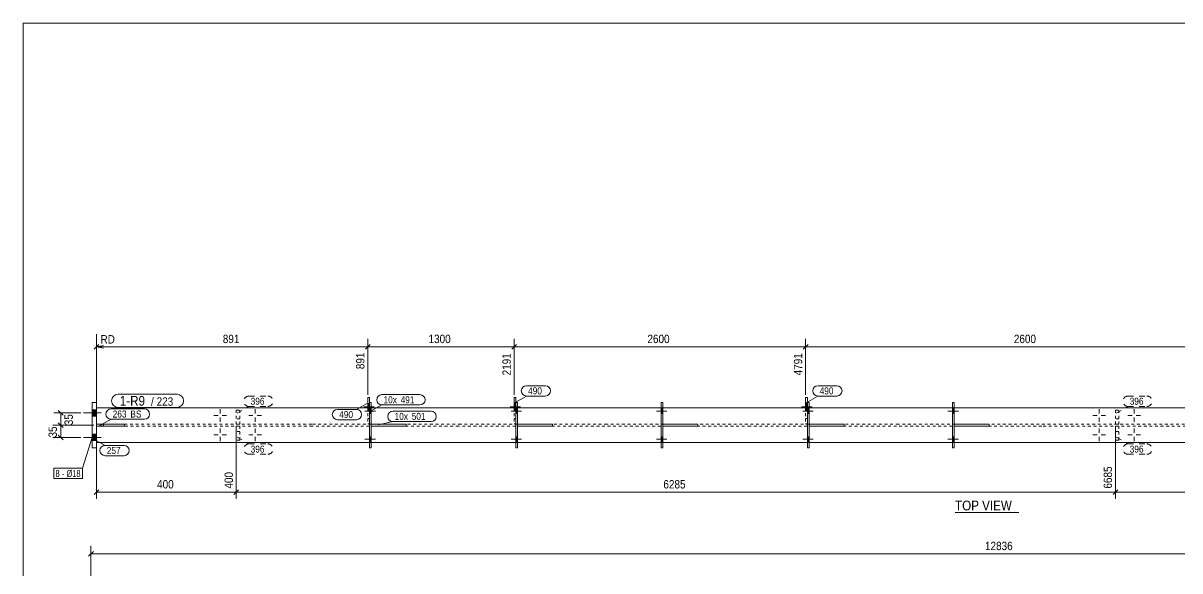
# Model space of a CAD drawing. Header units: millimetres. Extents: x 2 to 825, y 1 to 579.
# Drawn here: x 5 to 418.9, y 383.1 to 579 of the extents above; entities that cross this region are included whole.
import ezdxf

# ---------------------------------------------------------------- set-up
doc = ezdxf.new("R2010")
doc.units = ezdxf.units.MM
for name, pattern in [('XKITLINE00', [0]), ('XKITLINE01', [4, 1, -1, 1, -1]), ('XKITLINE02', [4, 2, -2])]:
    doc.linetypes.add(name, pattern=pattern)
for name, color, linetype, lineweight in [('Bolt', 3, 'Continuous', 0), ('BoltMark', 7, 'Continuous', 0), ('Dimensions', 7, 'Continuous', 0), ('DrawingSheet', 5, 'Continuous', 0), ('OtherObjectType', 7, 'Continuous', 0), ('Part', 2, 'Continuous', 0), ('PartMark', 7, 'Continuous', 0)]:
    doc.layers.add(name, color=color, linetype=linetype, lineweight=lineweight)
doc.styles.add('ARIAL', font='ARIAL.TTF')
doc.styles.add('ARIAL_NARROW', font='ARIALN.TTF')

# ---------------------------------------------------------------- blocks, each defined once
blk = doc.blocks.new('*A63')
at = {"layer": 'Bolt'}
for points in [[(337.54, 441.07), (338.16, 441.07), (338.16, 439.32), (337.54, 439.32)], [(337.54, 441.07), (338.16, 441.07), (338.16, 439.32), (337.54, 439.32)], [(337.54, 431.07), (338.16, 431.07), (338.16, 429.32), (337.54, 429.32)], [(337.54, 431.07), (338.16, 431.07), (338.16, 429.32), (337.54, 429.32)]]:
    blk.add_hatch(color=3, dxfattribs=at).paths.add_polyline_path(points, flags=17)
at = {"layer": 'Bolt', "color": 3, "linetype": 'XKITLINE00', "lineweight": 0}
for p, q in [((339.61, 440.2), (335.86, 440.2)), ((339.61, 440.2), (335.86, 440.2)), ((338.16, 441.07), (337.54, 441.07)), ((338.16, 441.07), (337.54, 441.07)), ((338.16, 439.32), (337.54, 439.32)), ((338.16, 439.32), (337.54, 439.32)), ((338.16, 431.07), (337.54, 431.07)), ((338.16, 431.07), (337.54, 431.07)), ((339.61, 430.2), (335.86, 430.2)), ((339.61, 430.2), (335.86, 430.2)), ((338.16, 429.32), (337.54, 429.32)), ((338.16, 429.32), (337.54, 429.32))]:
    blk.add_line(p, q, dxfattribs=at)
blk = doc.blocks.new('*A72')
at = {"layer": 'Bolt'}
for points in [[(31.24, 438.45), (29.74, 438.45), (29.74, 440.7), (31.24, 440.7)], [(31.24, 438.45), (29.74, 438.45), (29.74, 440.7), (31.24, 440.7)], [(31.24, 438.45), (29.74, 438.45), (29.74, 440.7), (31.24, 440.7)], [(31.24, 438.45), (29.74, 438.45), (29.74, 440.7), (31.24, 440.7)], [(31.24, 429.7), (29.74, 429.7), (29.74, 431.95), (31.24, 431.95)], [(31.24, 429.7), (29.74, 429.7), (29.74, 431.95), (31.24, 431.95)], [(31.24, 429.7), (29.74, 429.7), (29.74, 431.95), (31.24, 431.95)], [(31.24, 429.7), (29.74, 429.7), (29.74, 431.95), (31.24, 431.95)]]:
    blk.add_hatch(color=3, dxfattribs=at).paths.add_polyline_path(points, flags=17)
at = {"layer": 'Bolt', "color": 3, "linetype": 'XKITLINE00', "lineweight": 0}
for p, q in [((32.87, 439.57), (26.62, 439.57)), ((32.87, 439.57), (26.62, 439.57)), ((32.87, 439.57), (26.62, 439.57)), ((32.87, 439.57), (26.62, 439.57)), ((31.24, 440.7), (29.74, 440.7)), ((31.24, 440.7), (29.74, 440.7)), ((31.24, 440.7), (29.74, 440.7)), ((31.24, 440.7), (29.74, 440.7)), ((31.24, 438.45), (29.74, 438.45)), ((31.24, 438.45), (29.74, 438.45)), ((31.24, 438.45), (29.74, 438.45)), ((31.24, 438.45), (29.74, 438.45)), ((32.87, 430.82), (26.62, 430.82)), ((32.87, 430.82), (26.62, 430.82)), ((32.87, 430.82), (26.62, 430.82)), ((32.87, 430.82), (26.62, 430.82)), ((31.24, 431.95), (29.74, 431.95)), ((31.24, 431.95), (29.74, 431.95)), ((31.24, 431.95), (29.74, 431.95)), ((31.24, 431.95), (29.74, 431.95)), ((31.24, 429.7), (29.74, 429.7)), ((31.24, 429.7), (29.74, 429.7)), ((31.24, 429.7), (29.74, 429.7)), ((31.24, 429.7), (29.74, 429.7))]:
    blk.add_line(p, q, dxfattribs=at)
blk = doc.blocks.new('*A74')
at = {"layer": 'Part', "color": 2, "linetype": 'XKITLINE00', "lineweight": 0}
for p, q in [((31.24, 441.45), (108.46, 441.45)), ((108.56, 441.45), (128.94, 441.45)), ((160.81, 441.45), (129.56, 441.45)), ((181.29, 441.45), (160.91, 441.45)), ((213.16, 441.45), (181.91, 441.45)), ((233.24, 441.45), (213.26, 441.45)), ((265.11, 441.45), (233.86, 441.45)), ((285.59, 441.45), (265.21, 441.45)), ((317.46, 441.45), (286.21, 441.45)), ((337.54, 441.45), (317.56, 441.45)), ((369.41, 441.45), (338.16, 441.45)), ((422.98, 441.45), (369.51, 441.45)), ((108.46, 428.95), (31.24, 428.95)), ((128.94, 428.95), (108.56, 428.95)), ((160.81, 428.95), (129.56, 428.95)), ((181.29, 428.95), (160.91, 428.95)), ((213.16, 428.95), (181.91, 428.95)), ((233.24, 428.95), (213.26, 428.95)), ((265.11, 428.95), (233.86, 428.95)), ((285.59, 428.95), (265.21, 428.95)), ((317.46, 428.95), (286.21, 428.95)), ((337.54, 428.95), (317.56, 428.95)), ((369.41, 428.95), (338.16, 428.95)), ((422.98, 428.95), (369.51, 428.95))]:
    blk.add_line(p, q, dxfattribs=at)
at = {"layer": 'Part', "color": 7, "linetype": 'XKITLINE01', "lineweight": 0}
for p, q in [((31.24, 428.95), (31.24, 441.45)), ((129.56, 441.45), (128.94, 441.45)), ((181.91, 441.45), (181.29, 441.45)), ((233.86, 441.45), (233.24, 441.45)), ((286.21, 441.45), (285.59, 441.45)), ((338.16, 441.45), (337.54, 441.45)), ((31.24, 435.55), (108.46, 435.55)), ((108.46, 434.85), (31.24, 434.85)), ((108.56, 435.55), (160.81, 435.55)), ((160.81, 434.85), (108.56, 434.85)), ((160.91, 435.55), (213.16, 435.55)), ((213.16, 434.85), (160.91, 434.85)), ((213.26, 435.55), (265.11, 435.55)), ((265.11, 434.85), (213.26, 434.85)), ((265.21, 435.55), (317.46, 435.55)), ((317.46, 434.85), (265.21, 434.85)), ((317.56, 435.55), (369.41, 435.55)), ((369.41, 434.85), (317.56, 434.85)), ((369.51, 435.55), (422.98, 435.55)), ((422.98, 434.85), (369.51, 434.85)), ((129.56, 428.95), (128.94, 428.95)), ((181.91, 428.95), (181.29, 428.95)), ((233.86, 428.95), (233.24, 428.95)), ((286.21, 428.95), (285.59, 428.95)), ((338.16, 428.95), (337.54, 428.95))]:
    blk.add_line(p, q, dxfattribs=at)
blk = doc.blocks.new('*A76')
at = {"layer": 'Part', "color": 2, "linetype": 'XKITLINE00', "lineweight": 0}
for p, q in [((128.31, 445.07), (128.31, 441.45)), ((128.94, 445.07), (128.31, 445.07)), ((128.94, 445.07), (128.94, 443.32))]:
    blk.add_line(p, q, dxfattribs=at)
at = {"layer": 'Part', "color": 7, "linetype": 'XKITLINE01', "lineweight": 0}
for p, q in [((128.94, 435.7), (128.94, 443.32)), ((128.31, 441.45), (128.31, 435.7)), ((128.31, 437.57), (128.94, 437.57)), ((128.31, 435.7), (128.94, 435.7))]:
    blk.add_line(p, q, dxfattribs=at)
blk = doc.blocks.new('*A77')
at = {"layer": 'Part', "color": 2, "linetype": 'XKITLINE00', "lineweight": 0}
for p, q in [((142.06, 435.51), (129.56, 435.51)), ((129.56, 434.88), (142.06, 434.88)), ((142.06, 434.88), (142.06, 435.51))]:
    blk.add_line(p, q, dxfattribs=at)
at = {"layer": 'Part', "color": 7, "linetype": 'XKITLINE01', "lineweight": 0}
for p, q in [((129.56, 434.88), (129.56, 435.51)), ((129.56, 435.51), (129.56, 434.88))]:
    blk.add_line(p, q, dxfattribs=at)
blk = doc.blocks.new('*A78')
at = {"layer": 'Part', "color": 2, "linetype": 'XKITLINE00', "lineweight": 0}
for p, q in [((128.94, 443.32), (129.56, 443.32)), ((128.94, 427.07), (128.94, 443.32)), ((129.56, 443.32), (129.56, 427.07)), ((128.94, 427.07), (129.56, 427.07))]:
    blk.add_line(p, q, dxfattribs=at)
at = {"layer": 'Part', "color": 7, "linetype": 'XKITLINE01', "lineweight": 0}
for p, q in [((128.94, 427.07), (128.94, 443.32)), ((129.56, 427.07), (129.56, 435.51))]:
    blk.add_line(p, q, dxfattribs=at)
blk = doc.blocks.new('*A79')
at = {"layer": 'Part', "color": 2, "linetype": 'XKITLINE00', "lineweight": 0}
for p, q in [((180.66, 445.07), (180.66, 441.45)), ((181.29, 445.07), (180.66, 445.07)), ((181.29, 445.07), (181.29, 443.32))]:
    blk.add_line(p, q, dxfattribs=at)
at = {"layer": 'Part', "color": 7, "linetype": 'XKITLINE01', "lineweight": 0}
for p, q in [((181.29, 435.7), (181.29, 443.32)), ((180.66, 441.45), (180.66, 435.7)), ((180.66, 437.57), (181.29, 437.57)), ((180.66, 435.7), (181.29, 435.7))]:
    blk.add_line(p, q, dxfattribs=at)
blk = doc.blocks.new('*A80')
at = {"layer": 'Part', "color": 2, "linetype": 'XKITLINE00', "lineweight": 0}
for p, q in [((194.41, 435.51), (181.91, 435.51)), ((181.91, 434.88), (194.41, 434.88)), ((194.41, 434.88), (194.41, 435.51))]:
    blk.add_line(p, q, dxfattribs=at)
at = {"layer": 'Part', "color": 7, "linetype": 'XKITLINE01', "lineweight": 0}
for p, q in [((181.91, 434.88), (181.91, 435.51)), ((181.91, 435.51), (181.91, 434.88))]:
    blk.add_line(p, q, dxfattribs=at)
blk = doc.blocks.new('*A81')
at = {"layer": 'Part', "color": 2, "linetype": 'XKITLINE00', "lineweight": 0}
for p, q in [((181.29, 443.32), (181.91, 443.32)), ((181.29, 427.07), (181.29, 443.32)), ((181.91, 443.32), (181.91, 427.07)), ((181.29, 427.07), (181.91, 427.07))]:
    blk.add_line(p, q, dxfattribs=at)
at = {"layer": 'Part', "color": 7, "linetype": 'XKITLINE01', "lineweight": 0}
for p, q in [((181.29, 427.07), (181.29, 443.32)), ((181.91, 427.07), (181.91, 435.51))]:
    blk.add_line(p, q, dxfattribs=at)
blk = doc.blocks.new('*A82')
at = {"layer": 'Part', "color": 2, "linetype": 'XKITLINE00', "lineweight": 0}
for p, q in [((246.36, 435.51), (233.86, 435.51)), ((233.86, 434.88), (246.36, 434.88)), ((246.36, 434.88), (246.36, 435.51))]:
    blk.add_line(p, q, dxfattribs=at)
at = {"layer": 'Part', "color": 7, "linetype": 'XKITLINE01', "lineweight": 0}
for p, q in [((233.86, 434.88), (233.86, 435.51)), ((233.86, 435.51), (233.86, 434.88))]:
    blk.add_line(p, q, dxfattribs=at)
blk = doc.blocks.new('*A83')
at = {"layer": 'Part', "color": 2, "linetype": 'XKITLINE00', "lineweight": 0}
for p, q in [((233.24, 443.32), (233.86, 443.32)), ((233.24, 427.07), (233.24, 443.32)), ((233.86, 443.32), (233.86, 427.07)), ((233.24, 427.07), (233.86, 427.07))]:
    blk.add_line(p, q, dxfattribs=at)
at = {"layer": 'Part', "color": 7, "linetype": 'XKITLINE01', "lineweight": 0}
for p, q in [((233.24, 427.07), (233.24, 443.32)), ((233.86, 427.07), (233.86, 435.51))]:
    blk.add_line(p, q, dxfattribs=at)
blk = doc.blocks.new('*A84')
at = {"layer": 'Part', "color": 2, "linetype": 'XKITLINE00', "lineweight": 0}
for p, q in [((284.96, 445.07), (284.96, 441.45)), ((285.59, 445.07), (284.96, 445.07)), ((285.59, 445.07), (285.59, 443.32))]:
    blk.add_line(p, q, dxfattribs=at)
at = {"layer": 'Part', "color": 7, "linetype": 'XKITLINE01', "lineweight": 0}
for p, q in [((285.59, 435.7), (285.59, 443.32)), ((284.96, 441.45), (284.96, 435.7)), ((284.96, 437.57), (285.59, 437.57)), ((284.96, 435.7), (285.59, 435.7))]:
    blk.add_line(p, q, dxfattribs=at)
blk = doc.blocks.new('*A85')
at = {"layer": 'Part', "color": 2, "linetype": 'XKITLINE00', "lineweight": 0}
for p, q in [((298.71, 435.51), (286.21, 435.51)), ((286.21, 434.88), (298.71, 434.88)), ((298.71, 434.88), (298.71, 435.51))]:
    blk.add_line(p, q, dxfattribs=at)
at = {"layer": 'Part', "color": 7, "linetype": 'XKITLINE01', "lineweight": 0}
for p, q in [((286.21, 434.88), (286.21, 435.51)), ((286.21, 435.51), (286.21, 434.88))]:
    blk.add_line(p, q, dxfattribs=at)
blk = doc.blocks.new('*A86')
at = {"layer": 'Part', "color": 2, "linetype": 'XKITLINE00', "lineweight": 0}
for p, q in [((285.59, 443.32), (286.21, 443.32)), ((285.59, 427.07), (285.59, 443.32)), ((286.21, 443.32), (286.21, 427.07)), ((285.59, 427.07), (286.21, 427.07))]:
    blk.add_line(p, q, dxfattribs=at)
at = {"layer": 'Part', "color": 7, "linetype": 'XKITLINE01', "lineweight": 0}
for p, q in [((285.59, 427.07), (285.59, 443.32)), ((286.21, 427.07), (286.21, 435.51))]:
    blk.add_line(p, q, dxfattribs=at)
blk = doc.blocks.new('*A87')
at = {"layer": 'Part', "color": 2, "linetype": 'XKITLINE00', "lineweight": 0}
for p, q in [((350.66, 435.51), (338.16, 435.51)), ((338.16, 434.88), (350.66, 434.88)), ((350.66, 434.88), (350.66, 435.51))]:
    blk.add_line(p, q, dxfattribs=at)
at = {"layer": 'Part', "color": 7, "linetype": 'XKITLINE01', "lineweight": 0}
for p, q in [((338.16, 434.88), (338.16, 435.51)), ((338.16, 435.51), (338.16, 434.88))]:
    blk.add_line(p, q, dxfattribs=at)
blk = doc.blocks.new('*A88')
at = {"layer": 'Part', "color": 2, "linetype": 'XKITLINE00', "lineweight": 0}
for p, q in [((337.54, 443.32), (338.16, 443.32)), ((337.54, 427.07), (337.54, 443.32)), ((338.16, 443.32), (338.16, 427.07)), ((337.54, 427.07), (338.16, 427.07))]:
    blk.add_line(p, q, dxfattribs=at)
at = {"layer": 'Part', "color": 7, "linetype": 'XKITLINE01', "lineweight": 0}
for p, q in [((337.54, 427.07), (337.54, 443.32)), ((338.16, 427.07), (338.16, 435.51))]:
    blk.add_line(p, q, dxfattribs=at)
blk = doc.blocks.new('*A101')
at = {"layer": 'Part', "color": 7, "linetype": 'XKITLINE01', "lineweight": 0}
for p, q in [((81.27, 429.85), (81.27, 434.85)), ((81.27, 434.85), (82.52, 434.85)), ((82.52, 434.85), (82.52, 429.85)), ((82.52, 432.97), (81.27, 432.97)), ((82.52, 429.85), (81.27, 429.85))]:
    blk.add_line(p, q, dxfattribs=at)
blk = doc.blocks.new('*A102')
at = {"layer": 'Part', "color": 7, "linetype": 'XKITLINE01', "lineweight": 0}
for p, q in [((395.78, 435.55), (395.78, 440.55)), ((395.78, 440.55), (397.03, 440.55)), ((397.03, 440.55), (397.03, 435.55)), ((397.03, 437.42), (395.78, 437.42)), ((397.03, 435.55), (395.78, 435.55))]:
    blk.add_line(p, q, dxfattribs=at)
blk = doc.blocks.new('*A103')
at = {"layer": 'Part', "color": 7, "linetype": 'XKITLINE01', "lineweight": 0}
for p, q in [((81.27, 435.55), (81.27, 440.55)), ((81.27, 440.55), (82.52, 440.55)), ((82.52, 440.55), (82.52, 435.55)), ((82.52, 437.42), (81.27, 437.42)), ((82.52, 435.55), (81.27, 435.55))]:
    blk.add_line(p, q, dxfattribs=at)
blk = doc.blocks.new('*A106')
at = {"layer": 'Part', "color": 7, "linetype": 'XKITLINE01', "lineweight": 0}
for p, q in [((31.24, 435.57), (41.24, 435.57)), ((31.24, 435.57), (31.24, 434.82)), ((31.24, 434.82), (31.24, 435.57)), ((31.24, 434.82), (41.24, 434.82)), ((33.12, 434.82), (33.12, 435.57)), ((33.74, 434.82), (33.74, 435.57)), ((41.24, 435.57), (41.24, 434.82)), ((41.24, 434.82), (41.24, 435.57))]:
    blk.add_line(p, q, dxfattribs=at)
blk = doc.blocks.new('*A107')
at = {"layer": 'Part', "color": 2, "linetype": 'XKITLINE00', "lineweight": 0}
for p, q in [((31.24, 434.82), (31.24, 435.57)), ((31.24, 435.57), (41.24, 435.57)), ((41.24, 434.82), (31.24, 434.82)), ((33.74, 435.57), (33.74, 434.82)), ((41.24, 434.82), (41.24, 435.57))]:
    blk.add_line(p, q, dxfattribs=at)
at = {"layer": 'Part', "color": 7, "linetype": 'XKITLINE01', "lineweight": 0}
for p, q in [((31.24, 435.57), (31.24, 434.82)), ((33.12, 434.82), (33.12, 435.57)), ((41.24, 435.57), (41.24, 434.82))]:
    blk.add_line(p, q, dxfattribs=at)
blk = doc.blocks.new('*A108')
at = {"layer": 'Part', "color": 7, "linetype": 'XKITLINE01', "lineweight": 0}
for p, q in [((395.78, 429.85), (395.78, 434.85)), ((395.78, 434.85), (397.03, 434.85)), ((397.03, 434.85), (397.03, 429.85)), ((397.03, 432.97), (395.78, 432.97)), ((397.03, 429.85), (395.78, 429.85))]:
    blk.add_line(p, q, dxfattribs=at)
blk = doc.blocks.new('*A109')
at = {"layer": 'Part', "color": 2, "linetype": 'XKITLINE00', "lineweight": 0}
for p, q in [((29.74, 427.07), (29.74, 443.32)), ((29.74, 443.32), (31.24, 443.32)), ((31.24, 443.32), (31.24, 427.07)), ((31.24, 427.07), (29.74, 427.07))]:
    blk.add_line(p, q, dxfattribs=at)
at = {"layer": 'Part', "color": 7, "linetype": 'XKITLINE01', "lineweight": 0}
for p, q in [((29.74, 427.07), (29.74, 443.32)), ((31.24, 443.32), (31.24, 427.07))]:
    blk.add_line(p, q, dxfattribs=at)
blk = doc.blocks.new('*A111')
at = {"layer": 'Bolt', "color": 3, "linetype": 'XKITLINE00', "lineweight": 0}
for p, q in [((75.48, 440.88), (75.48, 439.39)), ((87.98, 440.88), (87.98, 439.39)), ((73.23, 438.63), (74.73, 438.63)), ((75.48, 436.38), (75.48, 437.88)), ((77.73, 438.63), (76.23, 438.63)), ((85.73, 438.63), (87.23, 438.63)), ((87.98, 436.38), (87.98, 437.88)), ((90.23, 438.63), (88.73, 438.63)), ((73.23, 431.76), (74.73, 431.76)), ((75.48, 434.01), (75.48, 432.51)), ((75.48, 429.51), (75.48, 431.01)), ((77.73, 431.76), (76.23, 431.76)), ((85.73, 431.76), (87.23, 431.76)), ((87.98, 434.01), (87.98, 432.51)), ((87.98, 429.51), (87.98, 431.01)), ((90.23, 431.76), (88.73, 431.76))]:
    blk.add_line(p, q, dxfattribs=at)
blk = doc.blocks.new('*A112')
at = {"layer": 'Bolt'}
blk.add_hatch(color=3, dxfattribs=at).paths.add_polyline_path([(128.94, 440.47), (128.31, 440.47), (128.31, 442.92), (128.94, 442.92)], flags=17)
at = {"layer": 'Bolt', "color": 3, "linetype": 'XKITLINE00', "lineweight": 0}
for p, q in [((128.94, 442.92), (128.31, 442.92)), ((130.63, 441.7), (126.88, 441.7)), ((128.94, 440.47), (128.31, 440.47))]:
    blk.add_line(p, q, dxfattribs=at)
blk = doc.blocks.new('*A113')
at = {"layer": 'Bolt'}
for points in [[(128.94, 441.07), (129.56, 441.07), (129.56, 439.32), (128.94, 439.32)], [(128.94, 441.07), (129.56, 441.07), (129.56, 439.32), (128.94, 439.32)], [(128.94, 431.07), (129.56, 431.07), (129.56, 429.32), (128.94, 429.32)], [(128.94, 431.07), (129.56, 431.07), (129.56, 429.32), (128.94, 429.32)]]:
    blk.add_hatch(color=3, dxfattribs=at).paths.add_polyline_path(points, flags=17)
at = {"layer": 'Bolt', "color": 3, "linetype": 'XKITLINE00', "lineweight": 0}
for p, q in [((131.01, 440.2), (127.26, 440.2)), ((131.01, 440.2), (127.26, 440.2)), ((129.56, 441.07), (128.94, 441.07)), ((129.56, 441.07), (128.94, 441.07)), ((129.56, 439.32), (128.94, 439.32)), ((129.56, 439.32), (128.94, 439.32)), ((129.56, 431.07), (128.94, 431.07)), ((129.56, 431.07), (128.94, 431.07)), ((131.01, 430.2), (127.26, 430.2)), ((131.01, 430.2), (127.26, 430.2)), ((129.56, 429.32), (128.94, 429.32)), ((129.56, 429.32), (128.94, 429.32))]:
    blk.add_line(p, q, dxfattribs=at)
blk = doc.blocks.new('*A114')
at = {"layer": 'Bolt'}
blk.add_hatch(color=3, dxfattribs=at).paths.add_polyline_path([(181.29, 440.47), (180.66, 440.47), (180.66, 442.92), (181.29, 442.92)], flags=17)
at = {"layer": 'Bolt', "color": 3, "linetype": 'XKITLINE00', "lineweight": 0}
for p, q in [((181.29, 442.92), (180.66, 442.92)), ((182.98, 441.7), (179.23, 441.7)), ((181.29, 440.47), (180.66, 440.47))]:
    blk.add_line(p, q, dxfattribs=at)
blk = doc.blocks.new('*A115')
at = {"layer": 'Bolt'}
for points in [[(181.29, 441.07), (181.91, 441.07), (181.91, 439.32), (181.29, 439.32)], [(181.29, 441.07), (181.91, 441.07), (181.91, 439.32), (181.29, 439.32)], [(181.29, 431.07), (181.91, 431.07), (181.91, 429.32), (181.29, 429.32)], [(181.29, 431.07), (181.91, 431.07), (181.91, 429.32), (181.29, 429.32)]]:
    blk.add_hatch(color=3, dxfattribs=at).paths.add_polyline_path(points, flags=17)
at = {"layer": 'Bolt', "color": 3, "linetype": 'XKITLINE00', "lineweight": 0}
for p, q in [((183.36, 440.2), (179.61, 440.2)), ((183.36, 440.2), (179.61, 440.2)), ((181.91, 441.07), (181.29, 441.07)), ((181.91, 441.07), (181.29, 441.07)), ((181.91, 439.32), (181.29, 439.32)), ((181.91, 439.32), (181.29, 439.32)), ((181.91, 431.07), (181.29, 431.07)), ((181.91, 431.07), (181.29, 431.07)), ((183.36, 430.2), (179.61, 430.2)), ((183.36, 430.2), (179.61, 430.2)), ((181.91, 429.32), (181.29, 429.32)), ((181.91, 429.32), (181.29, 429.32))]:
    blk.add_line(p, q, dxfattribs=at)
blk = doc.blocks.new('*A116')
at = {"layer": 'Bolt'}
for points in [[(233.24, 441.07), (233.86, 441.07), (233.86, 439.32), (233.24, 439.32)], [(233.24, 441.07), (233.86, 441.07), (233.86, 439.32), (233.24, 439.32)], [(233.24, 431.07), (233.86, 431.07), (233.86, 429.32), (233.24, 429.32)], [(233.24, 431.07), (233.86, 431.07), (233.86, 429.32), (233.24, 429.32)]]:
    blk.add_hatch(color=3, dxfattribs=at).paths.add_polyline_path(points, flags=17)
at = {"layer": 'Bolt', "color": 3, "linetype": 'XKITLINE00', "lineweight": 0}
for p, q in [((235.31, 440.2), (231.56, 440.2)), ((235.31, 440.2), (231.56, 440.2)), ((233.86, 441.07), (233.24, 441.07)), ((233.86, 441.07), (233.24, 441.07)), ((233.86, 439.32), (233.24, 439.32)), ((233.86, 439.32), (233.24, 439.32)), ((233.86, 431.07), (233.24, 431.07)), ((233.86, 431.07), (233.24, 431.07)), ((235.31, 430.2), (231.56, 430.2)), ((235.31, 430.2), (231.56, 430.2)), ((233.86, 429.32), (233.24, 429.32)), ((233.86, 429.32), (233.24, 429.32))]:
    blk.add_line(p, q, dxfattribs=at)
blk = doc.blocks.new('*A117')
at = {"layer": 'Bolt'}
blk.add_hatch(color=3, dxfattribs=at).paths.add_polyline_path([(285.59, 440.47), (284.96, 440.47), (284.96, 442.92), (285.59, 442.92)], flags=17)
at = {"layer": 'Bolt', "color": 3, "linetype": 'XKITLINE00', "lineweight": 0}
for p, q in [((285.59, 442.92), (284.96, 442.92)), ((287.28, 441.7), (283.53, 441.7)), ((285.59, 440.47), (284.96, 440.47))]:
    blk.add_line(p, q, dxfattribs=at)
blk = doc.blocks.new('*A118')
at = {"layer": 'Bolt'}
for points in [[(285.59, 441.07), (286.21, 441.07), (286.21, 439.32), (285.59, 439.32)], [(285.59, 441.07), (286.21, 441.07), (286.21, 439.32), (285.59, 439.32)], [(285.59, 431.07), (286.21, 431.07), (286.21, 429.32), (285.59, 429.32)], [(285.59, 431.07), (286.21, 431.07), (286.21, 429.32), (285.59, 429.32)]]:
    blk.add_hatch(color=3, dxfattribs=at).paths.add_polyline_path(points, flags=17)
at = {"layer": 'Bolt', "color": 3, "linetype": 'XKITLINE00', "lineweight": 0}
for p, q in [((287.66, 440.2), (283.91, 440.2)), ((287.66, 440.2), (283.91, 440.2)), ((286.21, 441.07), (285.59, 441.07)), ((286.21, 441.07), (285.59, 441.07)), ((286.21, 439.32), (285.59, 439.32)), ((286.21, 439.32), (285.59, 439.32)), ((286.21, 431.07), (285.59, 431.07)), ((286.21, 431.07), (285.59, 431.07)), ((287.66, 430.2), (283.91, 430.2)), ((287.66, 430.2), (283.91, 430.2)), ((286.21, 429.32), (285.59, 429.32)), ((286.21, 429.32), (285.59, 429.32))]:
    blk.add_line(p, q, dxfattribs=at)
blk = doc.blocks.new('*A119')
at = {"layer": 'Bolt', "color": 3, "linetype": 'XKITLINE00', "lineweight": 0}
for p, q in [((390, 440.88), (390, 439.39)), ((402.5, 440.88), (402.5, 439.39)), ((387.75, 438.63), (389.25, 438.63)), ((390, 436.38), (390, 437.88)), ((392.25, 438.63), (390.75, 438.63)), ((400.25, 438.63), (401.75, 438.63)), ((402.5, 436.38), (402.5, 437.88)), ((404.75, 438.63), (403.25, 438.63)), ((387.75, 431.76), (389.25, 431.76)), ((390, 434.01), (390, 432.51)), ((390, 429.51), (390, 431.01)), ((392.25, 431.76), (390.75, 431.76)), ((400.25, 431.76), (401.75, 431.76)), ((402.5, 434.01), (402.5, 432.51)), ((402.5, 429.51), (402.5, 431.01)), ((404.75, 431.76), (403.25, 431.76))]:
    blk.add_line(p, q, dxfattribs=at)
blk = doc.blocks.new('*A140')
at = {"layer": 'DrawingSheet', "color": 5, "linetype": 'XKITLINE00', "lineweight": 0}
for p, q in [((825, 579), (5, 579)), ((5, 579), (5, 5))]:
    blk.add_line(p, q, dxfattribs=at)
blk = doc.blocks.new('*A148')
at = {"layer": 'Dimensions', "color": 7, "linetype": 'XKITLINE00', "lineweight": 0}
for p, q in [((30.12, 390), (28.43, 388.31)), ((29.27, 316.34), (29.27, 392)), ((29.27, 389.15), (680.11, 389.15))]:
    blk.add_line(p, q, dxfattribs=at)
at = {"layer": 'Dimensions', "color": 3}
blk.add_point((29.27, 389.15), dxfattribs=at)
at = {"layer": 'Dimensions', "color": 3, "style": 'ARIAL', "width": 0.85}
blk.add_text('12836', height=3, dxfattribs=at).set_placement((349.13, 390.5))
blk = doc.blocks.new('*A222')
at = {"layer": 'Dimensions', "color": 7, "linetype": 'XKITLINE00', "lineweight": 0}
for p, q in [((81.27, 434.55), (81.27, 408.8)), ((395.78, 434.55), (395.78, 408.8)), ((82.11, 412.05), (80.42, 410.35)), ((81.27, 411.2), (395.78, 411.2)), ((396.63, 412.05), (394.93, 410.35))]:
    blk.add_line(p, q, dxfattribs=at)
at = {"layer": 'Dimensions', "color": 3}
for p in [(81.27, 411.2), (395.78, 411.2)]:
    blk.add_point(p, dxfattribs=at)
at = {"layer": 'Dimensions', "color": 3, "style": 'ARIAL', "width": 0.85}
blk.add_text('6685', height=3, rotation=90.0002, dxfattribs=at).set_placement((394.58, 412.5))
blk.add_text('6285', height=3, dxfattribs=at).set_placement((234.07, 412.55))
blk = doc.blocks.new('*A223')
at = {"layer": 'Dimensions', "color": 7, "linetype": 'XKITLINE00', "lineweight": 0}
for p, q in [((285.81, 464.05), (284.12, 462.35)), ((284.96, 446.07), (284.96, 466.05)), ((443.68, 464.05), (441.98, 462.35)), ((442.83, 446.07), (442.83, 466.05)), ((284.96, 463.2), (442.83, 463.2))]:
    blk.add_line(p, q, dxfattribs=at)
at = {"layer": 'Dimensions', "color": 3}
for p in [(284.96, 463.2), (442.83, 463.2)]:
    blk.add_point(p, dxfattribs=at)
at = {"layer": 'Dimensions', "color": 3, "style": 'ARIAL', "width": 0.85}
blk.add_text('2600', height=3, dxfattribs=at).set_placement((359.45, 464.55))
blk.add_text('7391', height=3, rotation=90.0002, dxfattribs=at).set_placement((441.63, 453))
blk = doc.blocks.new('*A224')
at = {"layer": 'OtherObjectType', "color": 7, "linetype": 'XKITLINE00', "lineweight": 0}
blk.add_line((338.42, 403.95), (361.24, 403.95), dxfattribs=at)
at = {"layer": 'OtherObjectType', "color": 7, "style": 'ARIAL', "width": 0.85}
blk.add_text('TOP VIEW', height=3.5, dxfattribs=at).set_placement((338.42, 404.7))
blk = doc.blocks.new('*A225')
at = {"layer": 'Dimensions', "color": 7, "linetype": 'XKITLINE00', "lineweight": 0}
for p, q in [((30.24, 435.2), (15.59, 435.2)), ((17.59, 436.05), (19.29, 434.35)), ((18.44, 430.82), (18.44, 435.2)), ((25.62, 430.82), (15.59, 430.82)), ((17.59, 431.67), (19.29, 429.97))]:
    blk.add_line(p, q, dxfattribs=at)
at = {"layer": 'Dimensions', "color": 3}
for p in [(18.44, 435.2), (18.44, 430.82)]:
    blk.add_point(p, dxfattribs=at)
at = {"layer": 'Dimensions', "color": 3, "style": 'ARIAL', "width": 0.85}
blk.add_text('35', height=3, rotation=90.0002, dxfattribs=at).set_placement((17.09, 430.78))
blk = doc.blocks.new('*A226')
at = {"layer": 'Dimensions', "color": 7, "linetype": 'XKITLINE00', "lineweight": 0}
for p, q in [((25.62, 439.57), (16.04, 439.57)), ((17.59, 440.42), (19.29, 438.72)), ((18.44, 435.2), (18.44, 439.57)), ((30.24, 435.2), (16.04, 435.2)), ((17.59, 436.05), (19.29, 434.35))]:
    blk.add_line(p, q, dxfattribs=at)
at = {"layer": 'Dimensions', "color": 3}
for p in [(18.44, 439.57), (18.44, 435.2)]:
    blk.add_point(p, dxfattribs=at)
at = {"layer": 'Dimensions', "color": 3, "style": 'ARIAL', "width": 0.85}
blk.add_text('35', height=3, rotation=90.0002, dxfattribs=at).set_placement((22.79, 435.16))
blk = doc.blocks.new('*A227')
at = {"layer": 'Dimensions', "color": 7, "linetype": 'XKITLINE00', "lineweight": 0}
for p, q in [((81.27, 434.55), (81.27, 408.8)), ((31.24, 427.95), (31.24, 408.8)), ((32.09, 412.05), (30.39, 410.35)), ((31.24, 411.2), (81.27, 411.2)), ((82.11, 412.05), (80.42, 410.35))]:
    blk.add_line(p, q, dxfattribs=at)
at = {"layer": 'Dimensions', "color": 3}
for p in [(31.24, 411.2), (81.27, 411.2)]:
    blk.add_point(p, dxfattribs=at)
at = {"layer": 'Dimensions', "color": 3, "style": 'ARIAL', "width": 0.85}
blk.add_text('400', height=3, rotation=90.0002, dxfattribs=at).set_placement((80.07, 412.5))
blk.add_text('400', height=3, dxfattribs=at).set_placement((52.92, 412.55))
blk = doc.blocks.new('*A228')
at = {"layer": 'Dimensions', "color": 7, "linetype": 'XKITLINE00', "lineweight": 0}
for p, q in [((31.24, 442.45), (31.24, 467.7)), ((32.09, 464.05), (30.39, 462.35)), ((31.24, 442.45), (31.24, 466.05)), ((33.74, 463.7), (31.24, 463.2)), ((129.16, 464.05), (127.47, 462.35)), ((128.31, 446.07), (128.31, 466.05)), ((31.24, 463.2), (128.31, 463.2)), ((33.74, 462.7), (31.24, 463.2)), ((38.46, 463.2), (31.24, 463.2))]:
    blk.add_line(p, q, dxfattribs=at)
at = {"layer": 'Dimensions', "color": 3}
for p in [(31.24, 463.2), (128.31, 463.2)]:
    blk.add_point(p, dxfattribs=at)
at = {"layer": 'Dimensions', "color": 7}
blk.add_point((31.24, 463.2), dxfattribs=at)
at = {"layer": 'Dimensions', "color": 3, "style": 'ARIAL', "width": 0.85}
for s, p in [('RD', (32.69, 464.4)), ('891', (76.44, 464.55))]:
    blk.add_text(s, height=3, dxfattribs=at).set_placement(p)
blk.add_text('891', height=3, rotation=90.0002, dxfattribs=at).set_placement((127.11, 455.22))
blk = doc.blocks.new('*A229')
at = {"layer": 'Dimensions', "color": 7, "linetype": 'XKITLINE00', "lineweight": 0}
for p, q in [((129.16, 464.05), (127.47, 462.35)), ((128.31, 446.07), (128.31, 466.05)), ((181.51, 464.05), (179.82, 462.35)), ((180.66, 446.07), (180.66, 466.05)), ((128.31, 463.2), (180.66, 463.2))]:
    blk.add_line(p, q, dxfattribs=at)
at = {"layer": 'Dimensions', "color": 3}
for p in [(128.31, 463.2), (180.66, 463.2)]:
    blk.add_point(p, dxfattribs=at)
at = {"layer": 'Dimensions', "color": 3, "style": 'ARIAL', "width": 0.85}
blk.add_text('1300', height=3, dxfattribs=at).set_placement((150.04, 464.55))
blk.add_text('2191', height=3, rotation=90.0002, dxfattribs=at).set_placement((179.46, 453))
blk = doc.blocks.new('*A230')
at = {"layer": 'Dimensions', "color": 7, "linetype": 'XKITLINE00', "lineweight": 0}
for p, q in [((181.51, 464.05), (179.82, 462.35)), ((180.66, 446.07), (180.66, 466.05)), ((285.81, 464.05), (284.12, 462.35)), ((284.96, 446.07), (284.96, 466.05)), ((180.66, 463.2), (284.96, 463.2))]:
    blk.add_line(p, q, dxfattribs=at)
at = {"layer": 'Dimensions', "color": 3}
for p in [(180.66, 463.2), (284.96, 463.2)]:
    blk.add_point(p, dxfattribs=at)
at = {"layer": 'Dimensions', "color": 3, "style": 'ARIAL', "width": 0.85}
blk.add_text('2600', height=3, dxfattribs=at).set_placement((228.36, 464.55))
blk.add_text('4791', height=3, rotation=90.0002, dxfattribs=at).set_placement((283.76, 453))
blk = doc.blocks.new('*A231')
at = {"layer": 'BoltMark', "color": 7, "linetype": 'XKITLINE00', "lineweight": 0}
for p, q in [((29.74, 430.82), (26.28, 419.76)), ((15.98, 419.76), (26.28, 419.76)), ((15.98, 416.06), (15.98, 419.76)), ((26.28, 416.06), (26.28, 419.76)), ((15.98, 416.06), (26.28, 416.06))]:
    blk.add_line(p, q, dxfattribs=at)
at = {"layer": 'BoltMark', "color": 3, "style": 'ARIAL_NARROW', "width": 0.85}
for s, p in [('8', (16.58, 416.66)), ('Ø18', (20.51, 416.66)), ('-', (18.85, 416.66))]:
    blk.add_text(s, height=2.5, dxfattribs=at).set_placement(p)
blk = doc.blocks.new('*A232')
at = {"layer": 'PartMark', "color": 7, "linetype": 'XKITLINE00', "lineweight": 0}
for p, q in [((30.08, 430.36), (34.32, 427.97)), ((34.32, 427.97), (41.09, 427.97)), ((34.32, 424.27), (41.09, 424.27))]:
    blk.add_line(p, q, dxfattribs=at)
for centre, start, end in [((34.32, 426.12), 90, 270), ((41.09, 426.12), 270, 90)]:
    blk.add_arc(centre, 1.85, start, end, dxfattribs=at)
at = {"layer": 'PartMark', "color": 3, "style": 'ARIAL', "width": 0.85}
blk.add_text('257', height=2.5, dxfattribs=at).set_placement((34.92, 424.87))
blk = doc.blocks.new('*A233')
at = {"layer": 'PartMark', "color": 7, "linetype": 'XKITLINE02', "lineweight": 0}
for p, q in [((85.8, 445.6), (92.56, 445.6)), ((81.55, 439.51), (85.8, 441.9)), ((85.8, 441.9), (92.56, 441.9))]:
    blk.add_line(p, q, dxfattribs=at)
for centre, start, end in [((85.8, 443.75), 90, 270), ((92.56, 443.75), 270, 90)]:
    blk.add_arc(centre, 1.85, start, end, dxfattribs=at)
at = {"layer": 'PartMark', "color": 3, "style": 'ARIAL', "width": 0.85}
blk.add_text('396', height=2.5, dxfattribs=at).set_placement((86.4, 442.5))
blk = doc.blocks.new('*A234')
at = {"layer": 'PartMark', "color": 7, "linetype": 'XKITLINE02', "lineweight": 0}
for p, q in [((81.55, 430.88), (85.8, 428.49)), ((85.8, 428.49), (92.56, 428.49)), ((85.8, 424.79), (92.56, 424.79))]:
    blk.add_line(p, q, dxfattribs=at)
for centre, start, end in [((85.8, 426.64), 90, 270), ((92.56, 426.64), 270, 90)]:
    blk.add_arc(centre, 1.85, start, end, dxfattribs=at)
at = {"layer": 'PartMark', "color": 3, "style": 'ARIAL', "width": 0.85}
blk.add_text('396', height=2.5, dxfattribs=at).set_placement((86.4, 425.39))
blk = doc.blocks.new('*A235')
at = {"layer": 'PartMark', "color": 7, "linetype": 'XKITLINE00', "lineweight": 0}
for p, q in [((289.37, 449.32), (296.13, 449.32)), ((285.12, 443.23), (289.37, 445.62)), ((289.37, 445.62), (296.13, 445.62))]:
    blk.add_line(p, q, dxfattribs=at)
for centre, start, end in [((289.37, 447.47), 90, 270), ((296.13, 447.47), 270, 90)]:
    blk.add_arc(centre, 1.85, start, end, dxfattribs=at)
at = {"layer": 'PartMark', "color": 3, "style": 'ARIAL', "width": 0.85}
blk.add_text('490', height=2.5, dxfattribs=at).set_placement((289.97, 446.22))
blk = doc.blocks.new('*A236')
at = {"layer": 'PartMark', "color": 7, "linetype": 'XKITLINE00', "lineweight": 0}
for p, q in [((185.07, 449.32), (191.83, 449.32)), ((180.82, 443.23), (185.07, 445.62)), ((185.07, 445.62), (191.83, 445.62))]:
    blk.add_line(p, q, dxfattribs=at)
for centre, start, end in [((185.07, 447.47), 90, 270), ((191.83, 447.47), 270, 90)]:
    blk.add_arc(centre, 1.85, start, end, dxfattribs=at)
at = {"layer": 'PartMark', "color": 3, "style": 'ARIAL', "width": 0.85}
blk.add_text('490', height=2.5, dxfattribs=at).set_placement((185.67, 446.22))
blk = doc.blocks.new('*A237')
at = {"layer": 'PartMark', "color": 7, "linetype": 'XKITLINE00', "lineweight": 0}
for p, q in [((128.47, 443.23), (124.23, 440.84)), ((117.47, 440.84), (124.23, 440.84)), ((117.47, 437.14), (124.23, 437.14))]:
    blk.add_line(p, q, dxfattribs=at)
for centre, start, end in [((117.47, 438.99), 90, 270), ((124.23, 438.99), 270, 90)]:
    blk.add_arc(centre, 1.85, start, end, dxfattribs=at)
at = {"layer": 'PartMark', "color": 3, "style": 'ARIAL', "width": 0.85}
blk.add_text('490', height=2.5, dxfattribs=at).set_placement((118.07, 437.74))
blk = doc.blocks.new('*A238')
at = {"layer": 'PartMark', "color": 7, "linetype": 'XKITLINE00', "lineweight": 0}
for p, q in [((38.99, 446.25), (60.05, 446.25)), ((38.99, 441.55), (60.05, 441.55))]:
    blk.add_line(p, q, dxfattribs=at)
for centre, start, end in [((38.99, 443.9), 90, 270), ((60.05, 443.9), 270, 90)]:
    blk.add_arc(centre, 2.35, start, end, dxfattribs=at)
at = {"layer": 'PartMark', "color": 1, "style": 'ARIAL', "width": 0.85}
blk.add_text('1-R9', height=3.5, dxfattribs=at).set_placement((39.59, 442.15))
at = {"layer": 'PartMark', "color": 3, "style": 'ARIAL', "width": 0.85}
for s, p in [('/', (50.76, 442.15)), ('223', (52.77, 442.15))]:
    blk.add_text(s, height=3, dxfattribs=at).set_placement(p)
blk = doc.blocks.new('*A239')
at = {"layer": 'PartMark', "color": 7, "linetype": 'XKITLINE00', "lineweight": 0}
for p, q in [((137.3, 440.2), (150.94, 440.2)), ((132.1, 435.35), (137.3, 436.5)), ((137.3, 436.5), (150.94, 436.5))]:
    blk.add_line(p, q, dxfattribs=at)
for centre, start, end in [((137.3, 438.35), 90, 270), ((150.94, 438.35), 270, 90)]:
    blk.add_arc(centre, 1.85, start, end, dxfattribs=at)
at = {"layer": 'PartMark', "color": 3, "style": 'ARIAL', "width": 0.85}
for s, p in [('10x', (137.9, 437.1)), ('501', (144.02, 437.1))]:
    blk.add_text(s, height=2.5, dxfattribs=at).set_placement(p)
blk = doc.blocks.new('*A240')
at = {"layer": 'PartMark', "color": 7, "linetype": 'XKITLINE00', "lineweight": 0}
for p, q in [((133.34, 446.13), (146.98, 446.13)), ((129.1, 440.04), (133.34, 442.43)), ((133.34, 442.43), (146.98, 442.43))]:
    blk.add_line(p, q, dxfattribs=at)
for centre, start, end in [((133.34, 444.28), 90, 270), ((146.98, 444.28), 270, 90)]:
    blk.add_arc(centre, 1.85, start, end, dxfattribs=at)
at = {"layer": 'PartMark', "color": 3, "style": 'ARIAL', "width": 0.85}
for s, p in [('10x', (133.94, 443.03)), ('491', (140.07, 443.03))]:
    blk.add_text(s, height=2.5, dxfattribs=at).set_placement(p)
blk = doc.blocks.new('*A241')
at = {"layer": 'PartMark', "color": 7, "linetype": 'XKITLINE00', "lineweight": 0}
for p, q in [((36.45, 441.03), (48.41, 441.03)), ((32.21, 434.94), (36.45, 437.33)), ((36.45, 437.33), (48.41, 437.33))]:
    blk.add_line(p, q, dxfattribs=at)
for centre, start, end in [((36.45, 439.18), 90, 270), ((48.41, 439.18), 270, 90)]:
    blk.add_arc(centre, 1.85, start, end, dxfattribs=at)
at = {"layer": 'PartMark', "color": 3, "style": 'ARIAL', "width": 0.85}
for s, p in [('263', (37.05, 437.93)), ('BS', (43.37, 437.93))]:
    blk.add_text(s, height=2.5, dxfattribs=at).set_placement(p)
blk = doc.blocks.new('*A242')
at = {"layer": 'Dimensions', "color": 7, "linetype": 'XKITLINE00', "lineweight": 0}
for p, q in [((395.78, 434.55), (395.78, 408.8)), ((678.3, 427.95), (678.3, 408.8)), ((396.63, 412.05), (394.93, 410.35)), ((395.78, 411.2), (678.3, 411.2)), ((679.15, 412.05), (677.45, 410.35))]:
    blk.add_line(p, q, dxfattribs=at)
at = {"layer": 'Dimensions', "color": 3}
for p in [(395.78, 411.2), (678.3, 411.2)]:
    blk.add_point(p, dxfattribs=at)
at = {"layer": 'Dimensions', "color": 3, "style": 'ARIAL', "width": 0.85}
blk.add_text('12806', height=3, rotation=90.0002, dxfattribs=at).set_placement((677.1, 412.5))
blk.add_text('6121', height=3, dxfattribs=at).set_placement((532.59, 412.55))
blk = doc.blocks.new('*A247')
at = {"layer": 'PartMark', "color": 7, "linetype": 'XKITLINE02', "lineweight": 0}
for p, q in [((396.07, 430.88), (400.31, 428.49)), ((400.31, 428.49), (407.07, 428.49)), ((400.31, 424.79), (407.07, 424.79))]:
    blk.add_line(p, q, dxfattribs=at)
for centre, start, end in [((400.31, 426.64), 90, 270), ((407.07, 426.64), 270, 90)]:
    blk.add_arc(centre, 1.85, start, end, dxfattribs=at)
at = {"layer": 'PartMark', "color": 3, "style": 'ARIAL', "width": 0.85}
blk.add_text('396', height=2.5, dxfattribs=at).set_placement((400.91, 425.39))
blk = doc.blocks.new('*A250')
at = {"layer": 'PartMark', "color": 7, "linetype": 'XKITLINE02', "lineweight": 0}
for p, q in [((400.31, 445.6), (407.07, 445.6)), ((396.07, 439.51), (400.31, 441.9)), ((400.31, 441.9), (407.07, 441.9))]:
    blk.add_line(p, q, dxfattribs=at)
for centre, start, end in [((400.31, 443.75), 90, 270), ((407.07, 443.75), 270, 90)]:
    blk.add_arc(centre, 1.85, start, end, dxfattribs=at)
at = {"layer": 'PartMark', "color": 3, "style": 'ARIAL', "width": 0.85}
blk.add_text('396', height=2.5, dxfattribs=at).set_placement((400.91, 442.5))

msp = doc.modelspace()

# ---------------------------------------------------------------- block references
at = {"lineweight": 0}
for name in ['*A140', '*A228', '*A229', '*A230', '*A223', '*A236', '*A235', '*A109', '*A238', '*A233', '*A237', '*A112', '*A76', '*A78', '*A240', '*A114', '*A79', '*A81', '*A83', '*A117', '*A84', '*A86', '*A88', '*A250', '*A226', '*A72', '*A241', '*A111', '*A103', '*A113', '*A239', '*A115', '*A116', '*A118', '*A63', '*A119', '*A102', '*A225', '*A227', '*A106', '*A107', '*A222', '*A101', '*A77', '*A80', '*A82', '*A85', '*A87', '*A242', '*A108', '*A231', '*A234', '*A247', '*A232', '*A224', '*A148']:
    msp.add_blockref(name, (0, 0), dxfattribs=at)
at = {"layer": 'Part', "lineweight": 0}
msp.add_blockref('*A74', (0, 0), dxfattribs=at)

doc.saveas('drawing.dxf')
